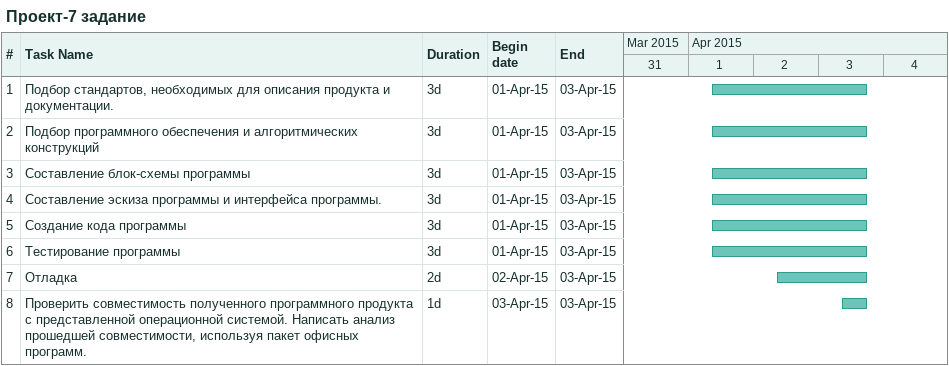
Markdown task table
Проект-7 задание

| ID | Task | Duration | Start | Finish |
|---|---|---|---|---|
| 1 | Подбор стандартов, необходимых для описания продукта и документации. | 3d | 2015-04-01 | 2015-04-03 |
| 2 | Подбор программного обеспечения и алгоритмических конструкций | 3d | 2015-04-01 | 2015-04-03 |
| 3 | Составление блок-схемы программы | 3d | 2015-04-01 | 2015-04-03 |
| 4 | Составление эскиза программы и интерфейса программы. | 3d | 2015-04-01 | 2015-04-03 |
| 5 | Создание кода программы | 3d | 2015-04-01 | 2015-04-03 |
| 6 | Тестирование программы | 3d | 2015-04-01 | 2015-04-03 |
| 7 | Отладка | 2d | 2015-04-02 | 2015-04-03 |
| 8 | Проверить совместимость полученного программного продукта с представленной операционной системой. Написать анализ прошедшей совместимости, используя пакет офисных программ. | 1d | 2015-04-03 | 2015-04-03 |
